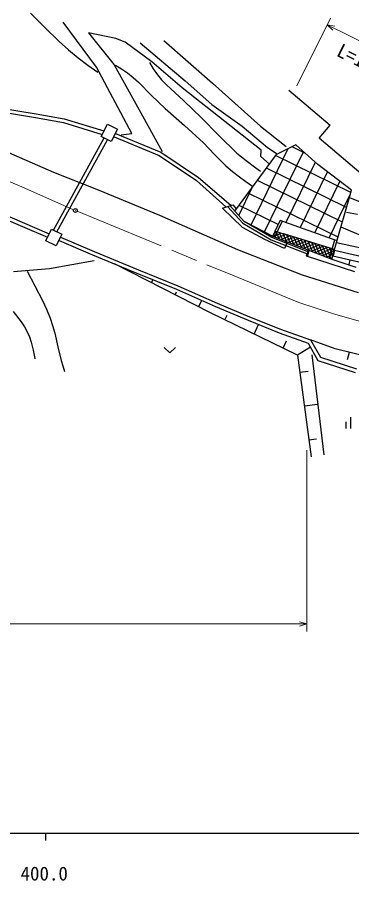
# Model space of a CAD drawing. Units: millimetres, scale not verified. Extents: x 40000 to 680000, y 20000 to 380000.
# Drawn here: x 464290 to 508388, y 198715 to 312458 of the extents above; entities that cross this region are included whole.
import ezdxf
from ezdxf.enums import TextEntityAlignment as Align

# ---------------------------------------------------------------- set-up
doc = ezdxf.new("R2010")
doc.units = ezdxf.units.MM
doc.header["$LTSCALE"] = 1000
doc.linetypes.add('CHAIN', pattern=[18.5, 12, -1.5, 3.5, -1.5])
for name, color, linetype, lineweight in [('M-BGD', 7, 'Continuous', 25), ('M-BMK', 2, 'CHAIN', 13), ('M-BMK-SRVR', 3, 'Continuous', 25), ('M-STR-HTXT', 7, 'Continuous', 13), ('M-TTL-BAND', 7, 'Continuous', 25)]:
    doc.layers.add(name, color=color, linetype=linetype, lineweight=lineweight)
doc.styles.add('ＭＳ ゴシック', font='')
doc.styles.get('ＭＳ ゴシック').set_extended_font_data('MS Gothic')

msp = doc.modelspace()

# ---------------------------------------------------------------- linework, layer by layer
at = {"layer": 'M-BGD'}
for p, q in [((466029, 313005), (467910, 311112)), ((474754, 305872), (470345, 311831)), ((467910, 311112), (469829, 309265)), ((477273, 309651), (473688, 310426)), ((473688, 310426), (477079, 306211)), ((478533, 309167), (477273, 309651)), ((483599, 309399), (490039, 303776)), ((469829, 309265), (471048, 308170)), ((482021, 306599), (478533, 309167)), ((480481, 309092), (486410, 304083)), ((471048, 308170), (472305, 307122)), ((472305, 307122), (473583, 306149)), ((473583, 306149), (474892, 305217)), ((477079, 306211), (480810, 299477)), ((477255, 306130), (478054, 305661)), ((481714, 306506), (482219, 305676)), ((486040, 303183), (482021, 306599)), ((479405, 297151), (474754, 305872)), ((478054, 305661), (478818, 305142)), ((478818, 305142), (479561, 304543)), ((482219, 305676), (482771, 304883)), ((482771, 304883), (483325, 304231)), ((479561, 304543), (480276, 303889)), ((480276, 303889), (482005, 302136)), ((483325, 304231), (483927, 303617)), ((486410, 304083), (489937, 300965)), ((490039, 303776), (496378, 298102)), ((483927, 303617), (486265, 301448)), ((496436, 294948), (486040, 303183)), ((500081, 302850), (505525, 298255)), ((482005, 302136), (483777, 300426)), ((486265, 301448), (488558, 299241)), ((460521, 300777), (466802, 299731)), ((483777, 300426), (486331, 298203)), ((489937, 300965), (493924, 298102)), ((460450, 300282), (466717, 299238)), ((466717, 299238), (470374, 298599)), ((466802, 299731), (470491, 299087)), ((480810, 299477), (483378, 294777)), ((488558, 299241), (490883, 296881)), ((470374, 298599), (475477, 297029)), ((470491, 299087), (475708, 297481)), ((475346, 296774), (476171, 298387)), ((476171, 298387), (477489, 297713)), ((486331, 298203), (488854, 295928)), ((493924, 298102), (497298, 295291)), ((496378, 298102), (499751, 295444)), ((504077, 296540), (505525, 298255)), ((477489, 297713), (476664, 296100)), ((477259, 297165), (483220, 294686)), ((478000, 296958), (479405, 297151)), ((490883, 296881), (493251, 294567)), ((469051, 284426), (475737, 296575)), ((469489, 284184), (476175, 296334)), ((476664, 296100), (475346, 296774)), ((477067, 296704), (482983, 294243)), ((488854, 295928), (490300, 294389)), ((510199, 291373), (504077, 296540)), ((461680, 295281), (469059, 292070)), ((483220, 294686), (488203, 291364)), ((495109, 285106), (500024, 295155)), ((496383, 294122), (496436, 294948)), ((496887, 284190), (502046, 294737)), ((497298, 295291), (498576, 294473)), ((501024, 295641), (498457, 294394)), ((502285, 294525), (500512, 295392)), ((503924, 293075), (501024, 295641)), ((482983, 294243), (487907, 290960)), ((490300, 294389), (491793, 292889)), ((492996, 286907), (498457, 294394)), ((493251, 294567), (494478, 293574)), ((494478, 293574), (495754, 292619)), ((497528, 293121), (496383, 294122)), ((508274, 289369), (498337, 294230)), ((491793, 292889), (492672, 292141)), ((495754, 292619), (496062, 292394)), ((496062, 292394), (496378, 292164)), ((507714, 287417), (497140, 292589)), ((499705, 285399), (503600, 293362)), ((508358, 289663), (503924, 293075)), ((469059, 292070), (474946, 289715)), ((488203, 291364), (492452, 287688)), ((492672, 292141), (493600, 291431)), ((493600, 291431), (494447, 290825)), ((501605, 284732), (505204, 292090)), ((487907, 290960), (491801, 287466)), ((493497, 286361), (495326, 290102)), ((494447, 290825), (495304, 290230)), ((507155, 285464), (495943, 290948)), ((503506, 284065), (506822, 290845)), ((474946, 289715), (483054, 286373)), ((506595, 283512), (494746, 289307)), ((505406, 283399), (508201, 289113)), ((506123, 281866), (508358, 289663)), ((508110, 288714), (509501, 288144)), ((459513, 287236), (468276, 283470)), ((459703, 287699), (468496, 283920)), ((491344, 287311), (492692, 287769)), ((493966, 284762), (491344, 287311)), ((492011, 287537), (494031, 285335)), ((494222, 285571), (492321, 287643)), ((492692, 287769), (493199, 287185)), ((492996, 286907), (494222, 285571)), ((498694, 285149), (493549, 287666)), ((507702, 286805), (509142, 286503)), ((483054, 286373), (493339, 281866)), ((497875, 283426), (494222, 285571)), ((494222, 285571), (494328, 285508)), ((494328, 285508), (497972, 283631)), ((497972, 283631), (498941, 285667)), ((498252, 283521), (499226, 285567)), ((506457, 283030), (498941, 285667)), ((468056, 283021), (468802, 284547)), ((468802, 284547), (470181, 283873)), ((496910, 283169), (493966, 284762)), ((494031, 285335), (497744, 283156)), ((506960, 284842), (509935, 283590)), ((470181, 283873), (469435, 282347)), ((469998, 283499), (474419, 281624)), ((502737, 281527), (497875, 283426)), ((497972, 283631), (499091, 283194)), ((498091, 283585), (499095, 284018)), ((498315, 283497), (498122, 283945)), ((498158, 284022), (498538, 284186)), ((498274, 284266), (499442, 283913)), ((498806, 283305), (498410, 284225)), ((498587, 283391), (499650, 283849)), ((499297, 283114), (498879, 284083)), ((499084, 283196), (500204, 283679)), ((499788, 282923), (499349, 283941)), ((506123, 281866), (499442, 283913)), ((499583, 283003), (500757, 283510)), ((500278, 282733), (499819, 283797)), ((500081, 282809), (501311, 283340)), ((500769, 282542), (500290, 283653)), ((501259, 282352), (500760, 283509)), ((501750, 282161), (501231, 283365)), ((502241, 281971), (501702, 283221)), ((469435, 282347), (468056, 283021)), ((469803, 283039), (474226, 281163)), ((499539, 282014), (496910, 283169)), ((497744, 283156), (502641, 281242)), ((499091, 283194), (505761, 280604)), ((499811, 282691), (499539, 282014)), ((499565, 283010), (499811, 282691)), ((500579, 282616), (501865, 283171)), ((501077, 282423), (502418, 283001)), ((501576, 282229), (502972, 282831)), ((502074, 282036), (503526, 282662)), ((502731, 281780), (502172, 283076)), ((502572, 281842), (504079, 282492)), ((503222, 281590), (502643, 282932)), ((503070, 281649), (504633, 282323)), ((503712, 281400), (503113, 282788)), ((503569, 281455), (505187, 282153)), ((504203, 281209), (503584, 282644)), ((504693, 281019), (504054, 282500)), ((505184, 280828), (504525, 282356)), ((505675, 280638), (504996, 282212)), ((505473, 280687), (506173, 283129)), ((506393, 282808), (519167, 279929)), ((474226, 281163), (480065, 278733)), ((474419, 281624), (480255, 279195)), ((493339, 281866), (501833, 278515)), ((502677, 281804), (502392, 281016)), ((502586, 281079), (502392, 281016)), ((502392, 281016), (508750, 278962)), ((502586, 281079), (502749, 281561)), ((502749, 281561), (502678, 281801)), ((504067, 281262), (505740, 281984)), ((504565, 281068), (506082, 281722)), ((505064, 280875), (505948, 281256)), ((505895, 281073), (505466, 282067)), ((505761, 280604), (506123, 281866)), ((505887, 281045), (521077, 277444)), ((506101, 281791), (505923, 281037)), ((506058, 281641), (505937, 281923)), ((506101, 281791), (514914, 279701)), ((506101, 281791), (514914, 279701)), ((468559, 279344), (474415, 280418)), ((489762, 273510), (477103, 279965)), ((505562, 280681), (505814, 280790)), ((505761, 280604), (508926, 279536)), ((508126, 280515), (507983, 279911)), ((463778, 278968), (468559, 279344)), ((465578, 279008), (466625, 277091)), ((480065, 278733), (485270, 276620)), ((480255, 279195), (485464, 277080)), ((481972, 277483), (482171, 277873)), ((501833, 278515), (509229, 276204)), ((466625, 277091), (467620, 275142)), ((485270, 276620), (490436, 274349)), ((485464, 277080), (490634, 274809)), ((485088, 275894), (485287, 276284)), ((467620, 275142), (468152, 273987)), ((488204, 274305), (488634, 275147)), ((490436, 274349), (494713, 272545)), ((490634, 274809), (494903, 273007)), ((463756, 273684), (464822, 272336)), ((468152, 273987), (468631, 272800)), ((501255, 267949), (489762, 273510)), ((491678, 272583), (491978, 273204)), ((494903, 273007), (499016, 271362)), ((464822, 272336), (465235, 271699)), ((468631, 272800), (468956, 271846)), ((494713, 272545), (498839, 270894)), ((495509, 270730), (496115, 271984)), ((465235, 271699), (465603, 271023)), ((465603, 271023), (465893, 270365)), ((468956, 271846), (469226, 270866)), ((469226, 270866), (469630, 269053)), ((498839, 270894), (502629, 269543)), ((499016, 271362), (502971, 269952)), ((465893, 270365), (466130, 269678)), ((466130, 269678), (466403, 268605)), ((499340, 268876), (499796, 269819)), ((506192, 268777), (502971, 269952)), ((502971, 269952), (504264, 267680)), ((466403, 268605), (466621, 267504)), ((469630, 269053), (470093, 267248)), ((483641, 268971), (484391, 268262)), ((484391, 268262), (485141, 268971)), ((502938, 269000), (501255, 267949)), ((502629, 269543), (503926, 267264)), ((513633, 266936), (506192, 268777)), ((466621, 267504), (466624, 267484)), ((466624, 267484), (466628, 267465)), ((501255, 267949), (503035, 254557)), ((503109, 267977), (504703, 254816)), ((504264, 267680), (509003, 266153)), ((508052, 268317), (507804, 267312)), ((470093, 267248), (470306, 266531)), ((470306, 266531), (470525, 265815)), ((503926, 267264), (508856, 265675)), ((501552, 265717), (502633, 265861)), ((502145, 261253), (503895, 261485)), ((508223, 259768), (508223, 258268)), ((507623, 259171), (507623, 258271)), ((502738, 256789), (503757, 256924))]:
    msp.add_line(p, q, dxfattribs=at)
at = {"layer": 'M-BMK'}
for p, q in [((457201, 293364), (464900, 290116)), ((464900, 290116), (471724, 287109)), ((472184, 286913), (492665, 278476)), ((492665, 278476), (501401, 274903)), ((501401, 274903), (505858, 273418)), ((505858, 273418), (510279, 272144))]:
    msp.add_line(p, q, dxfattribs=at)
at = {"layer": 'M-BMK-SRVR'}
for radius in [249, 7.5]:
    msp.add_circle((471952, 287008), radius, dxfattribs=at)
at = {"layer": 'M-STR-HTXT'}
for p, q in [((501162, 303423), (505578, 312353)), ((505904, 310756), (505135, 311457)), ((505135, 311457), (506158, 311269)), ((505135, 311457), (517814, 305187)), ((502486, 231550), (502486, 255438)), ((276101, 232550), (502486, 232550)), ((501486, 232837), (502486, 232550)), ((502486, 232550), (501486, 232265))]:
    msp.add_line(p, q, dxfattribs=at)
at = {"layer": 'M-TTL-BAND'}
for p, q in [((40000, 205000), (579000, 205000)), ((468000, 205000), (468000, 204000))]:
    msp.add_line(p, q, dxfattribs=at)

# ---------------------------------------------------------------- texts
at = {"layer": 'M-STR-HTXT', "style": 'ＭＳ ゴシック'}
msp.add_text('L=15.0', height=1833, rotation=333.7, dxfattribs=at).set_placement((506016, 306938), align=Align.BOTTOM_LEFT)
at = {"layer": 'M-TTL-BAND', "style": 'ＭＳ ゴシック'}
msp.add_text('400.0', height=1833, dxfattribs=at).set_placement((467844, 198195), align=Align.BOTTOM_CENTER)

doc.saveas('drawing.dxf')
